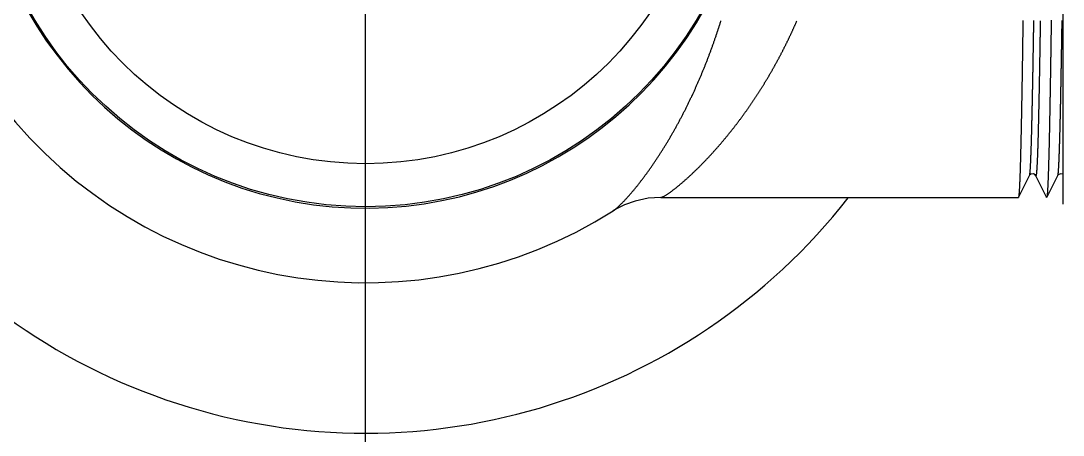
# Model space of a CAD drawing. Header units: millimetres. Extents: x 0 to 3800, y -67 to 2530.
# Drawn here: x 3269.4 to 3326.1, y 920.7 to 943.2 of the extents above; entities that cross this region are included whole.
import ezdxf
from ezdxf.lldxf.tags import DXFTag

# ---------------------------------------------------------------- set-up
doc = ezdxf.new("R2010")
doc.units = ezdxf.units.MM
doc.layers.add('내부선 및 부속', color=4, linetype='Continuous')
doc.layers.add('중심선', color=1, linetype='DASHED')
tags = doc.linetypes.add('DASHDOT', pattern=[70, 31, -13, 13, -13]).pattern_tags.tags
tags[10:11] = [DXFTag(74, 4), DXFTag(75, 0), DXFTag(340, '0'), DXFTag(46, 0.0), DXFTag(50, 0.0), DXFTag(44, 0.0), DXFTag(45, 0.0)]
tags[8:9] = [DXFTag(74, 4), DXFTag(75, 0), DXFTag(340, '0'), DXFTag(46, 0.0), DXFTag(50, 0.0), DXFTag(44, 0.0), DXFTag(45, 0.0)]
tags[6:7] = [DXFTag(74, 4), DXFTag(75, 0), DXFTag(340, '0'), DXFTag(46, 0.0), DXFTag(50, 0.0), DXFTag(44, 0.0), DXFTag(45, 0.0)]
tags[4:5] = [DXFTag(74, 4), DXFTag(75, 0), DXFTag(340, '0'), DXFTag(46, 0.0), DXFTag(50, 0.0), DXFTag(44, 0.0), DXFTag(45, 0.0)]
tags = doc.linetypes.add('DASHED', pattern=[25.72, 12.86, -12.86]).pattern_tags.tags
tags[6:7] = [DXFTag(74, 4), DXFTag(75, 0), DXFTag(340, '0'), DXFTag(46, 0.0), DXFTag(50, 0.0), DXFTag(44, 0.0), DXFTag(45, 0.0)]
tags[4:5] = [DXFTag(74, 4), DXFTag(75, 0), DXFTag(340, '0'), DXFTag(46, 0.0), DXFTag(50, 0.0), DXFTag(44, 0.0), DXFTag(45, 0.0)]

msp = doc.modelspace()

# ---------------------------------------------------------------- linework, layer by layer
at = {"layer": '내부선 및 부속', "linetype": 'Continuous'}
for p, q in [((3326.108, 933.237), (3326.108, 975.035)), ((3324.263, 934.784), (3323.676, 933.611)), ((3325.204, 933.611), (3324.618, 934.784)), ((3325.803, 934.784), (3325.216, 933.611)), ((3304.206, 933.605), (3323.67, 933.605)), ((3304.206, 933.605), (3323.67, 933.605)), ((3323.676, 933.611), (3323.67, 933.605)), ((3325.21, 933.605), (3325.204, 933.611)), ((3325.216, 933.611), (3325.21, 933.605)), ((3301.585, 932.858), (3301.594, 932.864)), ((3301.791, 932.982), (3301.605, 932.871))]:
    msp.add_line(p, q, dxfattribs=at)
at = {"layer": '내부선 및 부속', "linetype": 'Continuous', "flags": 128}
for points in [[(3301.691, 932.931), (3301.726, 932.958), (3301.759, 932.985), (3301.792, 933.013), (3301.825, 933.041), (3301.858, 933.07), (3301.89, 933.099), (3301.921, 933.129), (3301.953, 933.159), (3301.984, 933.189), (3302.015, 933.219), (3302.046, 933.249), (3302.077, 933.28), (3302.107, 933.311), (3302.137, 933.342), (3302.168, 933.373), (3302.198, 933.404), (3302.227, 933.435), (3302.257, 933.467), (3302.287, 933.499), (3302.316, 933.531), (3302.345, 933.562), (3302.374, 933.594), (3302.404, 933.627), (3302.432, 933.659), (3302.461, 933.691), (3302.49, 933.724), (3302.519, 933.756), (3302.547, 933.789), (3302.575, 933.822), (3302.604, 933.855), (3302.632, 933.887), (3302.66, 933.921), (3302.688, 933.954), (3302.716, 933.987), (3302.743, 934.02), (3302.771, 934.053), (3302.799, 934.087), (3302.826, 934.12), (3302.853, 934.154), (3302.881, 934.188), (3302.908, 934.221), (3302.935, 934.255), (3302.962, 934.289), (3302.989, 934.323), (3303.016, 934.357), (3303.043, 934.391), (3303.069, 934.425), (3303.096, 934.459), (3303.122, 934.494), (3303.149, 934.528), (3303.175, 934.562), (3303.201, 934.597), (3303.228, 934.631), (3303.254, 934.666), (3303.28, 934.7), (3303.306, 934.735), (3303.332, 934.77), (3303.357, 934.805), (3303.383, 934.84), (3303.409, 934.874), (3303.434, 934.909), (3303.46, 934.944), (3303.485, 934.979), (3303.511, 935.015), (3303.536, 935.05), (3303.561, 935.085), (3303.586, 935.12), (3303.611, 935.156), (3303.636, 935.191), (3303.661, 935.226), (3303.686, 935.262), (3303.711, 935.298), (3303.736, 935.333), (3303.76, 935.369), (3303.785, 935.404), (3303.809, 935.44), (3303.834, 935.476), (3303.858, 935.512), (3303.882, 935.548), (3303.907, 935.584), (3303.931, 935.62), (3303.955, 935.656), (3303.979, 935.692), (3304.003, 935.728), (3304.027, 935.764), (3304.051, 935.8), (3304.074, 935.836), (3304.098, 935.873), (3304.122, 935.909), (3304.145, 935.945), (3304.169, 935.982), (3304.192, 936.018), (3304.215, 936.055), (3304.239, 936.091), (3304.262, 936.128), (3304.285, 936.164), (3304.308, 936.201), (3304.331, 936.238), (3304.354, 936.275), (3304.377, 936.311), (3304.377, 936.311), (3304.4, 936.348), (3304.423, 936.385), (3304.445, 936.422), (3304.468, 936.459), (3304.49, 936.496), (3304.513, 936.533), (3304.535, 936.57), (3304.558, 936.607), (3304.58, 936.644), (3304.602, 936.681), (3304.625, 936.719), (3304.647, 936.756), (3304.669, 936.793), (3304.691, 936.83), (3304.713, 936.868), (3304.735, 936.905), (3304.756, 936.943), (3304.778, 936.98), (3304.8, 937.018), (3304.822, 937.055), (3304.843, 937.093), (3304.865, 937.13), (3304.886, 937.168), (3304.907, 937.206), (3304.929, 937.243), (3304.95, 937.281), (3304.971, 937.319), (3304.992, 937.357), (3305.013, 937.395), (3305.034, 937.433), (3305.055, 937.471), (3305.076, 937.509), (3305.097, 937.547), (3305.118, 937.585), (3305.139, 937.623), (3305.159, 937.661), (3305.18, 937.699), (3305.2, 937.737), (3305.221, 937.775), (3305.241, 937.813), (3305.262, 937.852), (3305.282, 937.89), (3305.302, 937.928), (3305.322, 937.967), (3305.342, 938.005), (3305.363, 938.044), (3305.383, 938.082), (3305.402, 938.12), (3305.422, 938.159), (3305.442, 938.198), (3305.462, 938.236), (3305.482, 938.275), (3305.501, 938.313), (3305.521, 938.352), (3305.54, 938.391), (3305.56, 938.429), (3305.579, 938.468), (3305.599, 938.507), (3305.618, 938.546), (3305.637, 938.585), (3305.656, 938.623), (3305.675, 938.662), (3305.695, 938.701), (3305.714, 938.74), (3305.733, 938.779), (3305.751, 938.818), (3305.77, 938.857), (3305.789, 938.896), (3305.808, 938.935), (3305.826, 938.974), (3305.845, 939.014), (3305.864, 939.053), (3305.882, 939.092), (3305.9, 939.131), (3305.919, 939.17), (3305.937, 939.21), (3305.955, 939.249), (3305.974, 939.288), (3305.992, 939.328), (3306.01, 939.367), (3306.028, 939.406), (3306.046, 939.446), (3306.064, 939.485), (3306.082, 939.525), (3306.099, 939.564), (3306.117, 939.604), (3306.135, 939.643), (3306.153, 939.683), (3306.17, 939.723), (3306.188, 939.762), (3306.205, 939.802), (3306.222, 939.842), (3306.24, 939.881), (3306.257, 939.921), (3306.274, 939.961), (3306.292, 940.001), (3306.309, 940.04), (3306.326, 940.08), (3306.343, 940.12), (3306.36, 940.16), (3306.36, 940.16), (3306.377, 940.2), (3306.394, 940.24), (3306.41, 940.28), (3306.427, 940.32), (3306.444, 940.36), (3306.46, 940.4), (3306.477, 940.44), (3306.493, 940.48), (3306.51, 940.52), (3306.526, 940.56), (3306.543, 940.6), (3306.559, 940.64), (3306.575, 940.681), (3306.591, 940.721), (3306.608, 940.761), (3306.624, 940.801), (3306.64, 940.841), (3306.656, 940.882), (3306.672, 940.922), (3306.687, 940.962), (3306.703, 941.003), (3306.719, 941.043), (3306.735, 941.083), (3306.75, 941.124), (3306.766, 941.164), (3306.781, 941.205), (3306.797, 941.245), (3306.812, 941.286), (3306.828, 941.326), (3306.843, 941.367), (3306.858, 941.407), (3306.873, 941.448), (3306.889, 941.489), (3306.904, 941.529), (3306.919, 941.57), (3306.934, 941.611), (3306.949, 941.651), (3306.964, 941.692), (3306.978, 941.733), (3306.993, 941.773), (3307.008, 941.814), (3307.023, 941.855), (3307.037, 941.896), (3307.052, 941.937), (3307.066, 941.977), (3307.081, 942.018), (3307.095, 942.059), (3307.109, 942.1), (3307.124, 942.141), (3307.138, 942.182), (3307.152, 942.223), (3307.166, 942.264), (3307.18, 942.305), (3307.194, 942.346), (3307.208, 942.387), (3307.222, 942.428), (3307.236, 942.469), (3307.25, 942.51), (3307.264, 942.551), (3307.277, 942.592), (3307.291, 942.633), (3307.305, 942.674), (3307.318, 942.716), (3307.332, 942.757), (3307.345, 942.798), (3307.359, 942.839), (3307.372, 942.88), (3307.385, 942.922), (3307.398, 942.963), (3307.412, 943.004), (3307.425, 943.046), (3307.438, 943.087), (3307.451, 943.128), (3307.464, 943.17), (3307.477, 943.211)], [(3304.206, 933.605), (3304.239, 933.609), (3304.271, 933.618), (3304.301, 933.631), (3304.332, 933.645), (3304.361, 933.659), (3304.39, 933.675), (3304.419, 933.691), (3304.447, 933.707), (3304.475, 933.724), (3304.503, 933.741), (3304.531, 933.759), (3304.558, 933.777), (3304.586, 933.795), (3304.613, 933.814), (3304.64, 933.832), (3304.667, 933.851), (3304.694, 933.87), (3304.721, 933.889), (3304.747, 933.909), (3304.774, 933.928), (3304.8, 933.947), (3304.827, 933.967), (3304.853, 933.987), (3304.879, 934.007), (3304.905, 934.027), (3304.931, 934.047), (3304.957, 934.067), (3304.983, 934.087), (3305.009, 934.108), (3305.035, 934.128), (3305.06, 934.149), (3305.086, 934.169), (3305.112, 934.19), (3305.137, 934.211), (3305.162, 934.232), (3305.188, 934.252), (3305.213, 934.273), (3305.238, 934.295), (3305.264, 934.316), (3305.289, 934.337), (3305.314, 934.358), (3305.339, 934.379), (3305.364, 934.401), (3305.389, 934.422), (3305.414, 934.444), (3305.439, 934.465), (3305.463, 934.487), (3305.488, 934.508), (3305.513, 934.53), (3305.537, 934.552), (3305.562, 934.574), (3305.587, 934.596), (3305.611, 934.618), (3305.636, 934.64), (3305.66, 934.662), (3305.684, 934.684), (3305.709, 934.706), (3305.733, 934.728), (3305.757, 934.75), (3305.781, 934.772), (3305.806, 934.795), (3305.83, 934.817), (3305.854, 934.84), (3305.878, 934.862), (3305.902, 934.884), (3305.926, 934.907), (3305.95, 934.93), (3305.973, 934.952), (3305.997, 934.975), (3306.021, 934.998), (3306.045, 935.02), (3306.069, 935.043), (3306.092, 935.066), (3306.116, 935.089), (3306.139, 935.112), (3306.163, 935.135), (3306.186, 935.158), (3306.21, 935.181), (3306.233, 935.204), (3306.257, 935.227), (3306.28, 935.25), (3306.303, 935.273), (3306.327, 935.297), (3306.35, 935.32), (3306.373, 935.343), (3306.396, 935.367), (3306.419, 935.39), (3306.442, 935.413), (3306.465, 935.437), (3306.488, 935.46), (3306.511, 935.484), (3306.534, 935.507), (3306.557, 935.531), (3306.58, 935.555), (3306.603, 935.578), (3306.626, 935.602), (3306.648, 935.626), (3306.671, 935.65), (3306.694, 935.673), (3306.716, 935.697), (3306.716, 935.697), (3306.739, 935.721), (3306.762, 935.745), (3306.784, 935.769), (3306.807, 935.793), (3306.829, 935.817), (3306.851, 935.841), (3306.874, 935.865), (3306.896, 935.889), (3306.919, 935.914), (3306.941, 935.938), (3306.963, 935.962), (3306.985, 935.986), (3307.007, 936.01), (3307.03, 936.035), (3307.052, 936.059), (3307.074, 936.084), (3307.096, 936.108), (3307.118, 936.132), (3307.14, 936.157), (3307.162, 936.181), (3307.183, 936.206), (3307.205, 936.231), (3307.227, 936.255), (3307.249, 936.28), (3307.271, 936.304), (3307.292, 936.329), (3307.314, 936.354), (3307.336, 936.379), (3307.357, 936.403), (3307.379, 936.428), (3307.4, 936.453), (3307.422, 936.478), (3307.443, 936.503), (3307.465, 936.528), (3307.486, 936.553), (3307.507, 936.578), (3307.529, 936.603), (3307.55, 936.628), (3307.571, 936.653), (3307.593, 936.678), (3307.614, 936.703), (3307.635, 936.728), (3307.656, 936.754), (3307.677, 936.779), (3307.698, 936.804), (3307.719, 936.83), (3307.74, 936.855), (3307.761, 936.88), (3307.782, 936.906), (3307.803, 936.931), (3307.824, 936.956), (3307.845, 936.982), (3307.865, 937.007), (3307.886, 937.033), (3307.907, 937.058), (3307.927, 937.084), (3307.948, 937.11), (3307.969, 937.135), (3307.989, 937.161), (3308.01, 937.187), (3308.03, 937.212), (3308.051, 937.238), (3308.071, 937.264), (3308.092, 937.29), (3308.112, 937.315), (3308.132, 937.341), (3308.152, 937.367), (3308.173, 937.393), (3308.193, 937.419), (3308.213, 937.445), (3308.233, 937.471), (3308.253, 937.497), (3308.274, 937.523), (3308.294, 937.549), (3308.314, 937.575), (3308.334, 937.601), (3308.354, 937.627), (3308.373, 937.654), (3308.393, 937.68), (3308.413, 937.706), (3308.433, 937.732), (3308.453, 937.759), (3308.472, 937.785), (3308.492, 937.811), (3308.512, 937.838), (3308.532, 937.864), (3308.551, 937.89), (3308.571, 937.917), (3308.59, 937.943), (3308.61, 937.97), (3308.629, 937.996), (3308.649, 938.023), (3308.668, 938.049), (3308.687, 938.076), (3308.707, 938.102), (3308.726, 938.129), (3308.745, 938.156), (3308.765, 938.182), (3308.784, 938.209), (3308.803, 938.236), (3308.803, 938.236), (3308.822, 938.263), (3308.841, 938.289), (3308.86, 938.316), (3308.879, 938.343), (3308.898, 938.37), (3308.917, 938.397), (3308.936, 938.424), (3308.955, 938.45), (3308.974, 938.477), (3308.993, 938.504), (3309.011, 938.531), (3309.03, 938.558), (3309.049, 938.585), (3309.068, 938.612), (3309.086, 938.64), (3309.105, 938.667), (3309.123, 938.694), (3309.142, 938.721), (3309.16, 938.748), (3309.179, 938.775), (3309.197, 938.803), (3309.216, 938.83), (3309.234, 938.857), (3309.253, 938.884), (3309.271, 938.912), (3309.289, 938.939), (3309.307, 938.966), (3309.326, 938.994), (3309.344, 939.021), (3309.362, 939.049), (3309.38, 939.076), (3309.398, 939.104), (3309.416, 939.131), (3309.434, 939.159), (3309.452, 939.186), (3309.47, 939.214), (3309.488, 939.241), (3309.506, 939.269), (3309.524, 939.296), (3309.541, 939.324), (3309.559, 939.352), (3309.577, 939.38), (3309.595, 939.407), (3309.612, 939.435), (3309.63, 939.463), (3309.647, 939.491), (3309.665, 939.518), (3309.682, 939.546), (3309.7, 939.574), (3309.717, 939.602), (3309.735, 939.63), (3309.752, 939.658), (3309.77, 939.686), (3309.787, 939.714), (3309.804, 939.742), (3309.821, 939.77), (3309.839, 939.798), (3309.856, 939.826), (3309.873, 939.854), (3309.89, 939.882), (3309.907, 939.91), (3309.924, 939.938), (3309.941, 939.966), (3309.958, 939.994), (3309.975, 940.023), (3309.992, 940.051), (3310.009, 940.079), (3310.026, 940.107), (3310.042, 940.136), (3310.059, 940.164), (3310.076, 940.192), (3310.093, 940.22), (3310.109, 940.249), (3310.126, 940.277), (3310.142, 940.306), (3310.159, 940.334), (3310.175, 940.362), (3310.192, 940.391), (3310.208, 940.419), (3310.225, 940.448), (3310.241, 940.476), (3310.257, 940.505), (3310.274, 940.533), (3310.29, 940.562), (3310.306, 940.591), (3310.323, 940.619), (3310.339, 940.648), (3310.355, 940.677), (3310.371, 940.705), (3310.387, 940.734), (3310.403, 940.763), (3310.419, 940.791), (3310.435, 940.82), (3310.451, 940.849), (3310.467, 940.878), (3310.483, 940.907), (3310.498, 940.935), (3310.514, 940.964), (3310.53, 940.993), (3310.546, 941.022), (3310.546, 941.022), (3310.561, 941.051), (3310.577, 941.08), (3310.593, 941.109), (3310.608, 941.138), (3310.624, 941.167), (3310.639, 941.196), (3310.655, 941.225), (3310.67, 941.254), (3310.686, 941.283), (3310.701, 941.312), (3310.716, 941.341), (3310.732, 941.37), (3310.747, 941.399), (3310.762, 941.429), (3310.777, 941.458), (3310.792, 941.487), (3310.808, 941.516), (3310.823, 941.545), (3310.838, 941.575), (3310.853, 941.604), (3310.868, 941.633), (3310.883, 941.662), (3310.898, 941.692), (3310.912, 941.721), (3310.927, 941.751), (3310.942, 941.78), (3310.957, 941.809), (3310.972, 941.839), (3310.986, 941.868), (3311.001, 941.898), (3311.016, 941.927), (3311.03, 941.957), (3311.045, 941.986), (3311.059, 942.016), (3311.074, 942.045), (3311.088, 942.075), (3311.103, 942.104), (3311.117, 942.134), (3311.131, 942.163), (3311.146, 942.193), (3311.16, 942.223), (3311.174, 942.252), (3311.188, 942.282), (3311.202, 942.312), (3311.217, 942.341), (3311.231, 942.371), (3311.245, 942.401), (3311.259, 942.431), (3311.273, 942.46), (3311.287, 942.49), (3311.301, 942.52), (3311.314, 942.55), (3311.328, 942.58), (3311.342, 942.61), (3311.356, 942.64), (3311.37, 942.669), (3311.383, 942.699), (3311.397, 942.729), (3311.411, 942.759), (3311.424, 942.789), (3311.438, 942.819), (3311.451, 942.849), (3311.465, 942.879), (3311.478, 942.909), (3311.492, 942.939), (3311.505, 942.969), (3311.518, 942.999), (3311.532, 943.029), (3311.545, 943.06), (3311.558, 943.09), (3311.571, 943.12), (3311.585, 943.15), (3311.598, 943.18), (3311.611, 943.21)], [(3323.918, 943.223), (3323.917, 943.192), (3323.917, 943.16), (3323.917, 943.129), (3323.916, 943.098), (3323.916, 943.066), (3323.915, 943.035), (3323.915, 943.004), (3323.914, 942.972), (3323.914, 942.941), (3323.913, 942.91), (3323.913, 942.878), (3323.913, 942.847), (3323.912, 942.816), (3323.912, 942.784), (3323.911, 942.753), (3323.911, 942.722), (3323.91, 942.69), (3323.91, 942.659), (3323.909, 942.628), (3323.909, 942.596), (3323.909, 942.565), (3323.908, 942.534), (3323.908, 942.502), (3323.907, 942.471), (3323.907, 942.44), (3323.906, 942.408), (3323.906, 942.377), (3323.905, 942.346), (3323.905, 942.314), (3323.904, 942.283), (3323.904, 942.252), (3323.903, 942.221), (3323.903, 942.189), (3323.903, 942.158), (3323.902, 942.127), (3323.902, 942.095), (3323.901, 942.064), (3323.901, 942.033), (3323.9, 942.001), (3323.9, 941.97), (3323.899, 941.939), (3323.899, 941.907), (3323.898, 941.876), (3323.898, 941.845), (3323.897, 941.813), (3323.897, 941.782), (3323.897, 941.751), (3323.896, 941.719), (3323.896, 941.688), (3323.895, 941.657), (3323.895, 941.625), (3323.894, 941.594), (3323.894, 941.563), (3323.893, 941.531), (3323.893, 941.5), (3323.892, 941.469), (3323.892, 941.437), (3323.891, 941.406), (3323.891, 941.375), (3323.89, 941.343), (3323.89, 941.312), (3323.889, 941.281), (3323.889, 941.249), (3323.888, 941.218), (3323.888, 941.187), (3323.888, 941.155), (3323.887, 941.124), (3323.887, 941.093), (3323.886, 941.062), (3323.886, 941.03), (3323.885, 940.999), (3323.885, 940.968), (3323.884, 940.936), (3323.884, 940.905), (3323.883, 940.874), (3323.883, 940.842), (3323.882, 940.811), (3323.882, 940.78), (3323.881, 940.748), (3323.881, 940.717), (3323.88, 940.686), (3323.88, 940.654), (3323.879, 940.623), (3323.879, 940.592), (3323.878, 940.56), (3323.878, 940.529), (3323.877, 940.498), (3323.877, 940.466), (3323.876, 940.435), (3323.876, 940.404), (3323.875, 940.372), (3323.875, 940.341), (3323.874, 940.31), (3323.874, 940.278), (3323.873, 940.247), (3323.873, 940.216), (3323.873, 940.216), (3323.872, 940.184), (3323.872, 940.153), (3323.871, 940.122), (3323.871, 940.09), (3323.87, 940.059), (3323.87, 940.028), (3323.869, 939.996), (3323.869, 939.965), (3323.868, 939.934), (3323.868, 939.903), (3323.867, 939.871), (3323.866, 939.84), (3323.866, 939.809), (3323.865, 939.777), (3323.865, 939.746), (3323.864, 939.715), (3323.864, 939.683), (3323.863, 939.652), (3323.863, 939.621), (3323.862, 939.589), (3323.862, 939.558), (3323.861, 939.527), (3323.861, 939.495), (3323.86, 939.464), (3323.86, 939.433), (3323.859, 939.401), (3323.859, 939.37), (3323.858, 939.339), (3323.857, 939.307), (3323.857, 939.276), (3323.856, 939.245), (3323.856, 939.213), (3323.855, 939.182), (3323.855, 939.151), (3323.854, 939.119), (3323.854, 939.088), (3323.853, 939.057), (3323.853, 939.025), (3323.852, 938.994), (3323.851, 938.963), (3323.851, 938.931), (3323.85, 938.9), (3323.85, 938.869), (3323.849, 938.838), (3323.849, 938.806), (3323.848, 938.775), (3323.848, 938.744), (3323.847, 938.712), (3323.846, 938.681), (3323.846, 938.65), (3323.845, 938.618), (3323.845, 938.587), (3323.844, 938.556), (3323.844, 938.524), (3323.843, 938.493), (3323.842, 938.462), (3323.842, 938.43), (3323.841, 938.399), (3323.841, 938.368), (3323.84, 938.336), (3323.839, 938.305), (3323.839, 938.274), (3323.838, 938.242), (3323.838, 938.211), (3323.837, 938.18), (3323.836, 938.148), (3323.836, 938.117), (3323.835, 938.086), (3323.835, 938.054), (3323.834, 938.023), (3323.833, 937.992), (3323.833, 937.96), (3323.832, 937.929), (3323.832, 937.898), (3323.831, 937.867), (3323.83, 937.835), (3323.83, 937.804), (3323.829, 937.773), (3323.829, 937.741), (3323.828, 937.71), (3323.827, 937.679), (3323.827, 937.647), (3323.826, 937.616), (3323.825, 937.585), (3323.825, 937.553), (3323.824, 937.522), (3323.824, 937.491), (3323.823, 937.459), (3323.822, 937.428), (3323.822, 937.397), (3323.821, 937.365), (3323.82, 937.334), (3323.82, 937.303), (3323.819, 937.271), (3323.818, 937.24), (3323.818, 937.209), (3323.817, 937.177), (3323.816, 937.146), (3323.816, 937.115), (3323.815, 937.083), (3323.815, 937.083), (3323.814, 937.052), (3323.814, 937.021), (3323.813, 936.99), (3323.812, 936.958), (3323.812, 936.927), (3323.811, 936.896), (3323.81, 936.864), (3323.81, 936.833), (3323.809, 936.802), (3323.808, 936.77), (3323.807, 936.739), (3323.807, 936.708), (3323.806, 936.676), (3323.805, 936.645), (3323.805, 936.614), (3323.804, 936.582), (3323.803, 936.551), (3323.802, 936.52), (3323.802, 936.488), (3323.801, 936.457), (3323.8, 936.426), (3323.8, 936.394), (3323.799, 936.363), (3323.798, 936.332), (3323.797, 936.3), (3323.797, 936.269), (3323.796, 936.238), (3323.795, 936.207), (3323.794, 936.175), (3323.793, 936.144), (3323.793, 936.113), (3323.792, 936.081), (3323.791, 936.05), (3323.79, 936.019), (3323.79, 935.987), (3323.789, 935.956), (3323.788, 935.925), (3323.787, 935.893), (3323.786, 935.862), (3323.785, 935.831), (3323.785, 935.799), (3323.784, 935.768), (3323.783, 935.737), (3323.782, 935.705), (3323.781, 935.674), (3323.78, 935.643), (3323.78, 935.611), (3323.779, 935.58), (3323.778, 935.549), (3323.777, 935.518), (3323.776, 935.486), (3323.775, 935.455), (3323.774, 935.424), (3323.773, 935.392), (3323.772, 935.361), (3323.771, 935.33), (3323.771, 935.298), (3323.77, 935.267), (3323.769, 935.236), (3323.768, 935.204), (3323.767, 935.173), (3323.766, 935.142), (3323.765, 935.11), (3323.764, 935.079), (3323.763, 935.048), (3323.762, 935.017), (3323.761, 934.985), (3323.76, 934.954), (3323.759, 934.923), (3323.757, 934.891), (3323.756, 934.86), (3323.755, 934.829), (3323.754, 934.797), (3323.753, 934.766), (3323.752, 934.735), (3323.751, 934.703), (3323.75, 934.672), (3323.748, 934.641), (3323.747, 934.61), (3323.746, 934.578), (3323.745, 934.547), (3323.744, 934.516), (3323.742, 934.484), (3323.741, 934.453), (3323.74, 934.422), (3323.738, 934.39), (3323.737, 934.359), (3323.736, 934.328), (3323.734, 934.297), (3323.733, 934.265), (3323.731, 934.234), (3323.73, 934.203), (3323.728, 934.171), (3323.726, 934.14), (3323.725, 934.109), (3323.723, 934.078), (3323.721, 934.046), (3323.719, 934.015), (3323.717, 933.984), (3323.715, 933.952), (3323.715, 933.952), (3323.713, 933.921), (3323.711, 933.89), (3323.709, 933.859), (3323.707, 933.827), (3323.704, 933.796), (3323.701, 933.765), (3323.698, 933.734), (3323.694, 933.703), (3323.69, 933.672), (3323.685, 933.64), (3323.676, 933.611), (3323.676, 933.611)], [(3324.495, 943.228), (3324.494, 943.199), (3324.494, 943.169), (3324.493, 943.14), (3324.493, 943.11), (3324.493, 943.08), (3324.492, 943.051), (3324.492, 943.021), (3324.491, 942.992), (3324.491, 942.962), (3324.49, 942.933), (3324.49, 942.903), (3324.489, 942.874), (3324.489, 942.844), (3324.488, 942.815), (3324.488, 942.785), (3324.488, 942.756), (3324.487, 942.726), (3324.487, 942.696), (3324.486, 942.667), (3324.486, 942.637), (3324.485, 942.608), (3324.485, 942.578), (3324.484, 942.549), (3324.484, 942.519), (3324.483, 942.49), (3324.483, 942.46), (3324.482, 942.431), (3324.482, 942.401), (3324.481, 942.371), (3324.481, 942.342), (3324.48, 942.312), (3324.48, 942.283), (3324.48, 942.253), (3324.479, 942.224), (3324.479, 942.194), (3324.478, 942.165), (3324.478, 942.135), (3324.477, 942.106), (3324.477, 942.076), (3324.476, 942.046), (3324.476, 942.017), (3324.475, 941.987), (3324.475, 941.958), (3324.474, 941.928), (3324.474, 941.899), (3324.473, 941.869), (3324.473, 941.84), (3324.472, 941.81), (3324.472, 941.781), (3324.471, 941.751), (3324.471, 941.722), (3324.47, 941.692), (3324.47, 941.662), (3324.469, 941.633), (3324.469, 941.603), (3324.468, 941.574), (3324.468, 941.544), (3324.467, 941.515), (3324.467, 941.485), (3324.466, 941.456), (3324.466, 941.426), (3324.465, 941.397), (3324.465, 941.367), (3324.464, 941.337), (3324.464, 941.308), (3324.463, 941.278), (3324.463, 941.249), (3324.462, 941.219), (3324.462, 941.19), (3324.461, 941.16), (3324.461, 941.131), (3324.46, 941.101), (3324.46, 941.072), (3324.459, 941.042), (3324.459, 941.013), (3324.459, 941.013), (3324.458, 940.983), (3324.458, 940.953), (3324.457, 940.924), (3324.457, 940.894), (3324.456, 940.865), (3324.456, 940.835), (3324.455, 940.806), (3324.455, 940.776), (3324.454, 940.747), (3324.454, 940.717), (3324.453, 940.688), (3324.453, 940.658), (3324.452, 940.628), (3324.452, 940.599), (3324.451, 940.569), (3324.451, 940.54), (3324.45, 940.51), (3324.45, 940.481), (3324.449, 940.451), (3324.449, 940.422), (3324.448, 940.392), (3324.448, 940.363), (3324.447, 940.333), (3324.446, 940.304), (3324.446, 940.274), (3324.445, 940.244), (3324.445, 940.215), (3324.444, 940.185), (3324.444, 940.156), (3324.443, 940.126), (3324.443, 940.097), (3324.442, 940.067), (3324.442, 940.038), (3324.441, 940.008), (3324.44, 939.979), (3324.44, 939.949), (3324.439, 939.919), (3324.439, 939.89), (3324.438, 939.86), (3324.438, 939.831), (3324.437, 939.801), (3324.437, 939.772), (3324.436, 939.742), (3324.436, 939.713), (3324.435, 939.683), (3324.434, 939.654), (3324.434, 939.624), (3324.433, 939.595), (3324.433, 939.565), (3324.432, 939.535), (3324.432, 939.506), (3324.431, 939.476), (3324.43, 939.447), (3324.43, 939.417), (3324.429, 939.388), (3324.429, 939.358), (3324.428, 939.329), (3324.428, 939.299), (3324.427, 939.27), (3324.426, 939.24), (3324.426, 939.21), (3324.425, 939.181), (3324.425, 939.151), (3324.424, 939.122), (3324.423, 939.092), (3324.423, 939.063), (3324.422, 939.033), (3324.422, 939.004), (3324.421, 938.974), (3324.42, 938.945), (3324.42, 938.915), (3324.419, 938.886), (3324.419, 938.856), (3324.418, 938.826), (3324.417, 938.797), (3324.417, 938.767), (3324.416, 938.738), (3324.416, 938.708), (3324.415, 938.679), (3324.414, 938.649), (3324.414, 938.62), (3324.413, 938.59), (3324.412, 938.561), (3324.412, 938.531), (3324.411, 938.502), (3324.41, 938.472), (3324.41, 938.442), (3324.409, 938.413), (3324.409, 938.383), (3324.408, 938.354), (3324.407, 938.324), (3324.407, 938.295), (3324.406, 938.265), (3324.405, 938.236), (3324.405, 938.206), (3324.404, 938.177), (3324.403, 938.147), (3324.403, 938.118), (3324.402, 938.088), (3324.401, 938.058), (3324.401, 938.058), (3324.401, 938.029), (3324.4, 937.999), (3324.399, 937.97), (3324.399, 937.94), (3324.398, 937.911), (3324.397, 937.881), (3324.397, 937.852), (3324.396, 937.822), (3324.395, 937.793), (3324.394, 937.763), (3324.394, 937.734), (3324.393, 937.704), (3324.392, 937.674), (3324.392, 937.645), (3324.391, 937.615), (3324.39, 937.586), (3324.389, 937.556), (3324.389, 937.527), (3324.388, 937.497), (3324.387, 937.468), (3324.387, 937.438), (3324.386, 937.409), (3324.385, 937.379), (3324.384, 937.35), (3324.384, 937.32), (3324.383, 937.29), (3324.382, 937.261), (3324.381, 937.231), (3324.381, 937.202), (3324.38, 937.172), (3324.379, 937.143), (3324.378, 937.113), (3324.377, 937.084), (3324.377, 937.054), (3324.376, 937.025), (3324.375, 936.995), (3324.374, 936.966), (3324.373, 936.936), (3324.373, 936.907), (3324.372, 936.877), (3324.371, 936.847), (3324.37, 936.818), (3324.369, 936.788), (3324.368, 936.759), (3324.368, 936.729), (3324.367, 936.7), (3324.366, 936.67), (3324.365, 936.641), (3324.364, 936.611), (3324.363, 936.582), (3324.362, 936.552), (3324.361, 936.523), (3324.361, 936.493), (3324.36, 936.463), (3324.359, 936.434), (3324.358, 936.404), (3324.357, 936.375), (3324.356, 936.345), (3324.355, 936.316), (3324.354, 936.286), (3324.353, 936.257), (3324.352, 936.227), (3324.351, 936.198), (3324.35, 936.168), (3324.349, 936.139), (3324.348, 936.109), (3324.347, 936.08), (3324.346, 936.05), (3324.345, 936.021), (3324.344, 935.991), (3324.343, 935.961), (3324.342, 935.932), (3324.341, 935.902), (3324.339, 935.873), (3324.338, 935.843), (3324.337, 935.814), (3324.336, 935.784), (3324.335, 935.755), (3324.334, 935.725), (3324.332, 935.696), (3324.331, 935.666), (3324.33, 935.637), (3324.329, 935.607), (3324.327, 935.578), (3324.326, 935.548), (3324.325, 935.519), (3324.323, 935.489), (3324.322, 935.46), (3324.32, 935.43), (3324.319, 935.401), (3324.317, 935.371), (3324.316, 935.342), (3324.314, 935.312), (3324.313, 935.283), (3324.311, 935.253), (3324.309, 935.224), (3324.307, 935.194), (3324.306, 935.165), (3324.304, 935.135), (3324.302, 935.106), (3324.302, 935.106), (3324.3, 935.076), (3324.298, 935.047), (3324.295, 935.017), (3324.293, 934.988), (3324.29, 934.958), (3324.287, 934.929), (3324.284, 934.9), (3324.28, 934.871), (3324.276, 934.841), (3324.272, 934.812), (3324.263, 934.784), (3324.263, 934.784)], [(3324.862, 943.21), (3324.861, 943.181), (3324.861, 943.151), (3324.86, 943.122), (3324.86, 943.092), (3324.86, 943.063), (3324.859, 943.033), (3324.859, 943.004), (3324.858, 942.974), (3324.858, 942.945), (3324.857, 942.915), (3324.857, 942.886), (3324.856, 942.856), (3324.856, 942.826), (3324.855, 942.797), (3324.855, 942.767), (3324.854, 942.738), (3324.854, 942.708), (3324.854, 942.679), (3324.853, 942.649), (3324.853, 942.62), (3324.852, 942.59), (3324.852, 942.561), (3324.851, 942.531), (3324.851, 942.501), (3324.85, 942.472), (3324.85, 942.442), (3324.849, 942.413), (3324.849, 942.383), (3324.848, 942.354), (3324.848, 942.324), (3324.847, 942.295), (3324.847, 942.265), (3324.847, 942.236), (3324.846, 942.206), (3324.846, 942.176), (3324.845, 942.147), (3324.845, 942.117), (3324.844, 942.088), (3324.844, 942.058), (3324.843, 942.029), (3324.843, 941.999), (3324.842, 941.97), (3324.842, 941.94), (3324.841, 941.911), (3324.841, 941.881), (3324.84, 941.852), (3324.84, 941.822), (3324.839, 941.792), (3324.839, 941.763), (3324.838, 941.733), (3324.838, 941.704), (3324.837, 941.674), (3324.837, 941.645), (3324.836, 941.615), (3324.836, 941.586), (3324.835, 941.556), (3324.835, 941.527), (3324.834, 941.497), (3324.834, 941.467), (3324.833, 941.438), (3324.833, 941.408), (3324.832, 941.379), (3324.832, 941.349), (3324.831, 941.32), (3324.831, 941.29), (3324.83, 941.261), (3324.83, 941.231), (3324.829, 941.202), (3324.829, 941.172), (3324.828, 941.143), (3324.828, 941.113), (3324.827, 941.083), (3324.827, 941.054), (3324.826, 941.024), (3324.826, 940.995), (3324.826, 940.995), (3324.825, 940.965), (3324.825, 940.936), (3324.824, 940.906), (3324.824, 940.877), (3324.823, 940.847), (3324.823, 940.818), (3324.822, 940.788), (3324.822, 940.758), (3324.821, 940.729), (3324.821, 940.699), (3324.82, 940.67), (3324.82, 940.64), (3324.819, 940.611), (3324.819, 940.581), (3324.818, 940.552), (3324.818, 940.522), (3324.817, 940.493), (3324.817, 940.463), (3324.816, 940.434), (3324.816, 940.404), (3324.815, 940.374), (3324.814, 940.345), (3324.814, 940.315), (3324.813, 940.286), (3324.813, 940.256), (3324.812, 940.227), (3324.812, 940.197), (3324.811, 940.168), (3324.811, 940.138), (3324.81, 940.109), (3324.81, 940.079), (3324.809, 940.049), (3324.809, 940.02), (3324.808, 939.99), (3324.807, 939.961), (3324.807, 939.931), (3324.806, 939.902), (3324.806, 939.872), (3324.805, 939.843), (3324.805, 939.813), (3324.804, 939.784), (3324.804, 939.754), (3324.803, 939.725), (3324.802, 939.695), (3324.802, 939.665), (3324.801, 939.636), (3324.801, 939.606), (3324.8, 939.577), (3324.8, 939.547), (3324.799, 939.518), (3324.798, 939.488), (3324.798, 939.459), (3324.797, 939.429), (3324.797, 939.4), (3324.796, 939.37), (3324.796, 939.34), (3324.795, 939.311), (3324.794, 939.281), (3324.794, 939.252), (3324.793, 939.222), (3324.793, 939.193), (3324.792, 939.163), (3324.791, 939.134), (3324.791, 939.104), (3324.79, 939.075), (3324.79, 939.045), (3324.789, 939.016), (3324.789, 938.986), (3324.788, 938.956), (3324.787, 938.927), (3324.787, 938.897), (3324.786, 938.868), (3324.785, 938.838), (3324.785, 938.809), (3324.784, 938.779), (3324.784, 938.75), (3324.783, 938.72), (3324.782, 938.691), (3324.782, 938.661), (3324.781, 938.632), (3324.781, 938.602), (3324.78, 938.572), (3324.779, 938.543), (3324.779, 938.513), (3324.778, 938.484), (3324.777, 938.454), (3324.777, 938.425), (3324.776, 938.395), (3324.775, 938.366), (3324.775, 938.336), (3324.774, 938.307), (3324.774, 938.277), (3324.773, 938.248), (3324.772, 938.218), (3324.772, 938.188), (3324.771, 938.159), (3324.77, 938.129), (3324.77, 938.1), (3324.769, 938.07), (3324.768, 938.041), (3324.768, 938.041), (3324.768, 938.011), (3324.767, 937.982), (3324.766, 937.952), (3324.765, 937.923), (3324.765, 937.893), (3324.764, 937.864), (3324.763, 937.834), (3324.763, 937.804), (3324.762, 937.775), (3324.761, 937.745), (3324.761, 937.716), (3324.76, 937.686), (3324.759, 937.657), (3324.758, 937.627), (3324.758, 937.598), (3324.757, 937.568), (3324.756, 937.539), (3324.756, 937.509), (3324.755, 937.48), (3324.754, 937.45), (3324.753, 937.42), (3324.753, 937.391), (3324.752, 937.361), (3324.751, 937.332), (3324.75, 937.302), (3324.75, 937.273), (3324.749, 937.243), (3324.748, 937.214), (3324.747, 937.184), (3324.747, 937.155), (3324.746, 937.125), (3324.745, 937.096), (3324.744, 937.066), (3324.743, 937.036), (3324.743, 937.007), (3324.742, 936.977), (3324.741, 936.948), (3324.74, 936.918), (3324.739, 936.889), (3324.739, 936.859), (3324.738, 936.83), (3324.737, 936.8), (3324.736, 936.771), (3324.735, 936.741), (3324.734, 936.712), (3324.733, 936.682), (3324.733, 936.653), (3324.732, 936.623), (3324.731, 936.593), (3324.73, 936.564), (3324.729, 936.534), (3324.728, 936.505), (3324.727, 936.475), (3324.726, 936.446), (3324.725, 936.416), (3324.724, 936.387), (3324.724, 936.357), (3324.723, 936.328), (3324.722, 936.298), (3324.721, 936.269), (3324.72, 936.239), (3324.719, 936.21), (3324.718, 936.18), (3324.717, 936.15), (3324.716, 936.121), (3324.715, 936.091), (3324.714, 936.062), (3324.713, 936.032), (3324.711, 936.003), (3324.71, 935.973), (3324.709, 935.944), (3324.708, 935.914), (3324.707, 935.885), (3324.706, 935.855), (3324.705, 935.826), (3324.704, 935.796), (3324.703, 935.767), (3324.701, 935.737), (3324.7, 935.708), (3324.699, 935.678), (3324.698, 935.649), (3324.696, 935.619), (3324.695, 935.59), (3324.694, 935.56), (3324.692, 935.531), (3324.691, 935.501), (3324.69, 935.471), (3324.688, 935.442), (3324.687, 935.412), (3324.685, 935.383), (3324.684, 935.353), (3324.682, 935.324), (3324.681, 935.294), (3324.679, 935.265), (3324.677, 935.235), (3324.675, 935.206), (3324.674, 935.176), (3324.672, 935.147), (3324.67, 935.117), (3324.668, 935.088), (3324.668, 935.088), (3324.666, 935.059), (3324.663, 935.029), (3324.661, 935), (3324.658, 934.97), (3324.656, 934.941), (3324.653, 934.911), (3324.649, 934.882), (3324.646, 934.853), (3324.641, 934.823), (3324.635, 934.795), (3324.618, 934.784), (3324.618, 934.784)], [(3325.458, 943.238), (3325.457, 943.202), (3325.457, 943.166), (3325.456, 943.131), (3325.456, 943.095), (3325.455, 943.059), (3325.455, 943.024), (3325.454, 942.988), (3325.454, 942.952), (3325.453, 942.917), (3325.453, 942.881), (3325.452, 942.845), (3325.452, 942.81), (3325.451, 942.774), (3325.451, 942.738), (3325.45, 942.703), (3325.45, 942.667), (3325.449, 942.631), (3325.449, 942.595), (3325.448, 942.56), (3325.448, 942.56), (3325.448, 942.524), (3325.447, 942.488), (3325.447, 942.453), (3325.446, 942.417), (3325.446, 942.381), (3325.445, 942.346), (3325.445, 942.31), (3325.444, 942.274), (3325.444, 942.239), (3325.443, 942.203), (3325.443, 942.167), (3325.442, 942.132), (3325.441, 942.096), (3325.441, 942.06), (3325.44, 942.025), (3325.44, 941.989), (3325.439, 941.953), (3325.439, 941.918), (3325.438, 941.882), (3325.438, 941.846), (3325.437, 941.811), (3325.437, 941.775), (3325.436, 941.739), (3325.436, 941.704), (3325.435, 941.668), (3325.435, 941.632), (3325.434, 941.597), (3325.434, 941.561), (3325.433, 941.525), (3325.432, 941.49), (3325.432, 941.454), (3325.431, 941.418), (3325.431, 941.383), (3325.43, 941.347), (3325.43, 941.311), (3325.429, 941.276), (3325.429, 941.24), (3325.428, 941.204), (3325.428, 941.169), (3325.427, 941.133), (3325.426, 941.097), (3325.426, 941.062), (3325.425, 941.026), (3325.425, 940.99), (3325.424, 940.955), (3325.424, 940.919), (3325.423, 940.883), (3325.423, 940.848), (3325.422, 940.812), (3325.421, 940.776), (3325.421, 940.741), (3325.42, 940.705), (3325.42, 940.669), (3325.419, 940.634), (3325.419, 940.598), (3325.418, 940.562), (3325.417, 940.527), (3325.417, 940.491), (3325.416, 940.455), (3325.416, 940.42), (3325.415, 940.384), (3325.415, 940.348), (3325.414, 940.313), (3325.413, 940.277), (3325.413, 940.241), (3325.412, 940.205), (3325.412, 940.17), (3325.411, 940.134), (3325.411, 940.098), (3325.41, 940.063), (3325.409, 940.027), (3325.409, 939.991), (3325.408, 939.956), (3325.408, 939.92), (3325.407, 939.884), (3325.406, 939.849), (3325.406, 939.813), (3325.405, 939.777), (3325.405, 939.742), (3325.404, 939.706), (3325.403, 939.67), (3325.403, 939.635), (3325.402, 939.599), (3325.402, 939.563), (3325.401, 939.528), (3325.4, 939.492), (3325.4, 939.456), (3325.399, 939.421), (3325.399, 939.385), (3325.398, 939.349), (3325.397, 939.314), (3325.397, 939.278), (3325.396, 939.242), (3325.396, 939.207), (3325.395, 939.171), (3325.394, 939.135), (3325.394, 939.1), (3325.393, 939.064), (3325.392, 939.028), (3325.392, 938.993), (3325.392, 938.993), (3325.391, 938.957), (3325.391, 938.921), (3325.39, 938.886), (3325.389, 938.85), (3325.389, 938.814), (3325.388, 938.779), (3325.387, 938.743), (3325.387, 938.707), (3325.386, 938.672), (3325.385, 938.636), (3325.385, 938.6), (3325.384, 938.565), (3325.383, 938.529), (3325.383, 938.493), (3325.382, 938.458), (3325.381, 938.422), (3325.381, 938.386), (3325.38, 938.351), (3325.379, 938.315), (3325.379, 938.279), (3325.378, 938.244), (3325.377, 938.208), (3325.377, 938.172), (3325.376, 938.137), (3325.375, 938.101), (3325.375, 938.065), (3325.374, 938.03), (3325.373, 937.994), (3325.373, 937.958), (3325.372, 937.923), (3325.371, 937.887), (3325.371, 937.851), (3325.37, 937.816), (3325.369, 937.78), (3325.368, 937.744), (3325.368, 937.709), (3325.367, 937.673), (3325.366, 937.637), (3325.366, 937.602), (3325.365, 937.566), (3325.364, 937.53), (3325.363, 937.495), (3325.363, 937.459), (3325.362, 937.423), (3325.361, 937.388), (3325.361, 937.352), (3325.36, 937.316), (3325.359, 937.281), (3325.358, 937.245), (3325.358, 937.209), (3325.357, 937.174), (3325.356, 937.138), (3325.355, 937.102), (3325.354, 937.067), (3325.354, 937.031), (3325.353, 936.995), (3325.352, 936.96), (3325.351, 936.924), (3325.351, 936.888), (3325.35, 936.853), (3325.349, 936.817), (3325.348, 936.781), (3325.347, 936.746), (3325.347, 936.71), (3325.346, 936.674), (3325.345, 936.639), (3325.344, 936.603), (3325.343, 936.567), (3325.343, 936.532), (3325.342, 936.496), (3325.341, 936.46), (3325.34, 936.425), (3325.339, 936.389), (3325.338, 936.353), (3325.338, 936.318), (3325.337, 936.282), (3325.336, 936.246), (3325.335, 936.211), (3325.334, 936.175), (3325.333, 936.139), (3325.332, 936.104), (3325.331, 936.068), (3325.33, 936.032), (3325.33, 935.997), (3325.329, 935.961), (3325.328, 935.925), (3325.327, 935.89), (3325.326, 935.854), (3325.325, 935.818), (3325.324, 935.783), (3325.323, 935.747), (3325.322, 935.711), (3325.321, 935.676), (3325.32, 935.64), (3325.319, 935.604), (3325.318, 935.569), (3325.317, 935.533), (3325.316, 935.497), (3325.315, 935.462), (3325.314, 935.426), (3325.314, 935.426), (3325.313, 935.39), (3325.312, 935.355), (3325.311, 935.319), (3325.31, 935.283), (3325.309, 935.248), (3325.308, 935.212), (3325.307, 935.176), (3325.305, 935.141), (3325.304, 935.105), (3325.303, 935.069), (3325.302, 935.034), (3325.301, 934.998), (3325.3, 934.962), (3325.299, 934.927), (3325.297, 934.891), (3325.296, 934.855), (3325.295, 934.82), (3325.294, 934.784), (3325.292, 934.748), (3325.291, 934.713), (3325.29, 934.677), (3325.288, 934.642), (3325.287, 934.606), (3325.286, 934.57), (3325.284, 934.535), (3325.283, 934.499), (3325.281, 934.463), (3325.28, 934.428), (3325.278, 934.392), (3325.277, 934.356), (3325.275, 934.321), (3325.273, 934.285), (3325.272, 934.249), (3325.27, 934.214), (3325.268, 934.178), (3325.266, 934.143), (3325.264, 934.107), (3325.262, 934.071), (3325.26, 934.036), (3325.258, 934), (3325.256, 933.964), (3325.254, 933.929), (3325.251, 933.893), (3325.249, 933.858), (3325.246, 933.822), (3325.243, 933.787), (3325.239, 933.751), (3325.236, 933.716), (3325.231, 933.68), (3325.225, 933.645), (3325.216, 933.611), (3325.216, 933.611)], [(3326.035, 943.226), (3326.034, 943.204), (3326.034, 943.181), (3326.034, 943.159), (3326.033, 943.136), (3326.033, 943.114), (3326.033, 943.091), (3326.032, 943.069), (3326.032, 943.046), (3326.031, 943.024), (3326.031, 943.001), (3326.031, 942.979), (3326.03, 942.956), (3326.03, 942.934), (3326.03, 942.911), (3326.029, 942.888), (3326.029, 942.866), (3326.029, 942.843), (3326.028, 942.821), (3326.028, 942.798), (3326.028, 942.776), (3326.027, 942.753), (3326.027, 942.731), (3326.027, 942.708), (3326.026, 942.686), (3326.026, 942.663), (3326.026, 942.641), (3326.025, 942.618), (3326.025, 942.596), (3326.024, 942.573), (3326.024, 942.551), (3326.024, 942.528), (3326.023, 942.506), (3326.023, 942.483), (3326.023, 942.46), (3326.022, 942.438), (3326.022, 942.415), (3326.022, 942.393), (3326.021, 942.37), (3326.021, 942.348), (3326.021, 942.325), (3326.02, 942.303), (3326.02, 942.28), (3326.019, 942.258), (3326.019, 942.235), (3326.019, 942.213), (3326.018, 942.19), (3326.018, 942.168), (3326.018, 942.145), (3326.017, 942.123), (3326.017, 942.1), (3326.017, 942.078), (3326.016, 942.055), (3326.016, 942.032), (3326.015, 942.01), (3326.015, 941.987), (3326.015, 941.965), (3326.014, 941.942), (3326.014, 941.92), (3326.014, 941.897), (3326.013, 941.875), (3326.013, 941.852), (3326.013, 941.83), (3326.012, 941.807), (3326.012, 941.785), (3326.011, 941.762), (3326.011, 941.74), (3326.011, 941.717), (3326.01, 941.695), (3326.01, 941.695), (3326.01, 941.672), (3326.01, 941.65), (3326.009, 941.627), (3326.009, 941.604), (3326.008, 941.582), (3326.008, 941.559), (3326.008, 941.537), (3326.007, 941.514), (3326.007, 941.492), (3326.007, 941.469), (3326.006, 941.447), (3326.006, 941.424), (3326.005, 941.402), (3326.005, 941.379), (3326.005, 941.357), (3326.004, 941.334), (3326.004, 941.312), (3326.004, 941.289), (3326.003, 941.267), (3326.003, 941.244), (3326.002, 941.222), (3326.002, 941.199), (3326.002, 941.176), (3326.001, 941.154), (3326.001, 941.131), (3326, 941.109), (3326, 941.086), (3326, 941.064), (3325.999, 941.041), (3325.999, 941.019), (3325.999, 940.996), (3325.998, 940.974), (3325.998, 940.951), (3325.997, 940.929), (3325.997, 940.906), (3325.997, 940.884), (3325.996, 940.861), (3325.996, 940.839), (3325.995, 940.816), (3325.995, 940.794), (3325.995, 940.771), (3325.994, 940.748), (3325.994, 940.726), (3325.993, 940.703), (3325.993, 940.681), (3325.993, 940.658), (3325.992, 940.636), (3325.992, 940.613), (3325.991, 940.591), (3325.991, 940.568), (3325.991, 940.546), (3325.99, 940.523), (3325.99, 940.501), (3325.989, 940.478), (3325.989, 940.456), (3325.989, 940.433), (3325.988, 940.411), (3325.988, 940.388), (3325.987, 940.366), (3325.987, 940.343), (3325.987, 940.321), (3325.986, 940.298), (3325.986, 940.275), (3325.985, 940.253), (3325.985, 940.23), (3325.985, 940.208), (3325.984, 940.185), (3325.984, 940.163), (3325.983, 940.14), (3325.983, 940.118), (3325.982, 940.095), (3325.982, 940.073), (3325.982, 940.05), (3325.981, 940.028), (3325.981, 940.005), (3325.98, 939.983), (3325.98, 939.96), (3325.98, 939.938), (3325.979, 939.915), (3325.979, 939.893), (3325.978, 939.87), (3325.978, 939.847), (3325.977, 939.825), (3325.977, 939.802), (3325.977, 939.78), (3325.976, 939.757), (3325.976, 939.735), (3325.975, 939.712), (3325.975, 939.69), (3325.974, 939.667), (3325.974, 939.645), (3325.974, 939.622), (3325.973, 939.6), (3325.973, 939.577), (3325.972, 939.555), (3325.972, 939.532), (3325.971, 939.51), (3325.971, 939.487), (3325.971, 939.465), (3325.97, 939.442), (3325.97, 939.442), (3325.97, 939.419), (3325.969, 939.397), (3325.969, 939.374), (3325.968, 939.352), (3325.968, 939.329), (3325.967, 939.307), (3325.967, 939.284), (3325.967, 939.262), (3325.966, 939.239), (3325.966, 939.217), (3325.965, 939.194), (3325.965, 939.172), (3325.964, 939.149), (3325.964, 939.127), (3325.963, 939.104), (3325.963, 939.082), (3325.963, 939.059), (3325.962, 939.037), (3325.962, 939.014), (3325.961, 938.992), (3325.961, 938.969), (3325.96, 938.946), (3325.96, 938.924), (3325.959, 938.901), (3325.959, 938.879), (3325.958, 938.856), (3325.958, 938.834), (3325.957, 938.811), (3325.957, 938.789), (3325.957, 938.766), (3325.956, 938.744), (3325.956, 938.721), (3325.955, 938.699), (3325.955, 938.676), (3325.954, 938.654), (3325.954, 938.631), (3325.953, 938.609), (3325.953, 938.586), (3325.952, 938.564), (3325.952, 938.541), (3325.951, 938.519), (3325.951, 938.496), (3325.95, 938.473), (3325.95, 938.451), (3325.949, 938.428), (3325.949, 938.406), (3325.948, 938.383), (3325.948, 938.361), (3325.947, 938.338), (3325.947, 938.316), (3325.946, 938.293), (3325.946, 938.271), (3325.945, 938.248), (3325.945, 938.226), (3325.944, 938.203), (3325.944, 938.181), (3325.943, 938.158), (3325.943, 938.136), (3325.942, 938.113), (3325.942, 938.091), (3325.941, 938.068), (3325.941, 938.046), (3325.94, 938.023), (3325.94, 938), (3325.939, 937.978), (3325.939, 937.955), (3325.938, 937.933), (3325.938, 937.91), (3325.937, 937.888), (3325.937, 937.865), (3325.936, 937.843), (3325.936, 937.82), (3325.935, 937.798), (3325.935, 937.775), (3325.934, 937.753), (3325.934, 937.73), (3325.933, 937.708), (3325.932, 937.685), (3325.932, 937.663), (3325.931, 937.64), (3325.931, 937.618), (3325.93, 937.595), (3325.93, 937.573), (3325.929, 937.55), (3325.929, 937.527), (3325.928, 937.505), (3325.927, 937.482), (3325.927, 937.46), (3325.926, 937.437), (3325.926, 937.415), (3325.925, 937.392), (3325.925, 937.37), (3325.924, 937.347), (3325.924, 937.325), (3325.923, 937.302), (3325.922, 937.28), (3325.922, 937.257), (3325.921, 937.235), (3325.921, 937.212), (3325.92, 937.19), (3325.92, 937.19), (3325.919, 937.167), (3325.919, 937.145), (3325.918, 937.122), (3325.918, 937.1), (3325.917, 937.077), (3325.916, 937.055), (3325.916, 937.032), (3325.915, 937.009), (3325.915, 936.987), (3325.914, 936.964), (3325.913, 936.942), (3325.913, 936.919), (3325.912, 936.897), (3325.912, 936.874), (3325.911, 936.852), (3325.91, 936.829), (3325.91, 936.807), (3325.909, 936.784), (3325.908, 936.762), (3325.908, 936.739), (3325.907, 936.717), (3325.906, 936.694), (3325.906, 936.672), (3325.905, 936.649), (3325.904, 936.627), (3325.904, 936.604), (3325.903, 936.582), (3325.902, 936.559), (3325.902, 936.537), (3325.901, 936.514), (3325.9, 936.492), (3325.9, 936.469), (3325.899, 936.446), (3325.898, 936.424), (3325.897, 936.401), (3325.897, 936.379), (3325.896, 936.356), (3325.895, 936.334), (3325.895, 936.311), (3325.894, 936.289), (3325.893, 936.266), (3325.892, 936.244), (3325.892, 936.221), (3325.891, 936.199), (3325.89, 936.176), (3325.889, 936.154), (3325.889, 936.131), (3325.888, 936.109), (3325.887, 936.086), (3325.886, 936.064), (3325.885, 936.041), (3325.885, 936.019), (3325.884, 935.996), (3325.883, 935.974), (3325.882, 935.951), (3325.881, 935.929), (3325.88, 935.906), (3325.88, 935.884), (3325.879, 935.861), (3325.878, 935.839), (3325.877, 935.816), (3325.876, 935.794), (3325.875, 935.771), (3325.874, 935.748), (3325.873, 935.726), (3325.873, 935.703), (3325.872, 935.681), (3325.871, 935.658), (3325.87, 935.636), (3325.869, 935.613), (3325.868, 935.591), (3325.867, 935.568), (3325.866, 935.546), (3325.865, 935.523), (3325.864, 935.501), (3325.863, 935.478), (3325.861, 935.456), (3325.86, 935.433), (3325.859, 935.411), (3325.858, 935.388), (3325.857, 935.366), (3325.856, 935.343), (3325.855, 935.321), (3325.853, 935.298), (3325.852, 935.276), (3325.851, 935.253), (3325.85, 935.231), (3325.848, 935.208), (3325.847, 935.186), (3325.845, 935.163), (3325.844, 935.141), (3325.842, 935.118), (3325.841, 935.096), (3325.839, 935.074), (3325.838, 935.051), (3325.836, 935.029), (3325.834, 935.006), (3325.832, 934.984), (3325.83, 934.961), (3325.828, 934.939), (3325.828, 934.939), (3325.826, 934.916), (3325.823, 934.894), (3325.821, 934.872), (3325.817, 934.849), (3325.814, 934.827), (3325.81, 934.805), (3325.803, 934.784), (3325.803, 934.784)], [(3324.618, 934.784), (3324.587, 934.827), (3324.487, 934.885), (3324.355, 934.871), (3324.281, 934.812), (3324.263, 934.784)], [(3326.108, 934.839), (3326.089, 934.859), (3325.958, 934.89), (3325.844, 934.838), (3325.806, 934.79), (3325.803, 934.784)], [(3304.2, 933.605), (3303.511, 933.557), (3302.798, 933.404), (3302.224, 933.197), (3301.791, 932.982)], [(3301.622, 932.881), (3301.622, 932.881), (3301.622, 932.881), (3301.623, 932.882), (3301.623, 932.882), (3301.624, 932.882), (3301.624, 932.883), (3301.625, 932.883), (3301.625, 932.883), (3301.626, 932.884), (3301.626, 932.884), (3301.626, 932.884), (3301.627, 932.884), (3301.627, 932.885), (3301.628, 932.885), (3301.628, 932.885), (3301.629, 932.886), (3301.629, 932.886), (3301.63, 932.886), (3301.63, 932.887), (3301.631, 932.887), (3301.631, 932.887), (3301.631, 932.888), (3301.632, 932.888), (3301.632, 932.888), (3301.633, 932.888), (3301.633, 932.889), (3301.634, 932.889), (3301.634, 932.889), (3301.635, 932.89), (3301.635, 932.89), (3301.635, 932.89), (3301.636, 932.891), (3301.636, 932.891), (3301.637, 932.891), (3301.637, 932.892), (3301.638, 932.892), (3301.638, 932.892), (3301.639, 932.892), (3301.639, 932.893), (3301.639, 932.893), (3301.64, 932.893), (3301.64, 932.894), (3301.641, 932.894), (3301.641, 932.894), (3301.642, 932.895), (3301.642, 932.895), (3301.643, 932.895), (3301.643, 932.896), (3301.643, 932.896), (3301.644, 932.896), (3301.644, 932.896), (3301.645, 932.897), (3301.645, 932.897), (3301.646, 932.897), (3301.646, 932.898), (3301.647, 932.898), (3301.647, 932.898), (3301.647, 932.899), (3301.648, 932.899), (3301.648, 932.899), (3301.649, 932.9), (3301.649, 932.9), (3301.65, 932.9), (3301.65, 932.901), (3301.65, 932.901), (3301.651, 932.901), (3301.651, 932.901), (3301.652, 932.902), (3301.652, 932.902), (3301.653, 932.902), (3301.653, 932.903), (3301.654, 932.903), (3301.654, 932.903), (3301.654, 932.904), (3301.655, 932.904), (3301.655, 932.904), (3301.656, 932.905), (3301.656, 932.905), (3301.657, 932.905), (3301.657, 932.906), (3301.658, 932.906), (3301.658, 932.906), (3301.658, 932.906), (3301.659, 932.907), (3301.659, 932.907), (3301.66, 932.907), (3301.66, 932.908), (3301.661, 932.908), (3301.661, 932.908), (3301.661, 932.909), (3301.662, 932.909), (3301.662, 932.909), (3301.663, 932.91), (3301.663, 932.91), (3301.664, 932.91), (3301.664, 932.911), (3301.665, 932.911), (3301.665, 932.911), (3301.665, 932.912), (3301.666, 932.912), (3301.666, 932.912), (3301.666, 932.912), (3301.667, 932.913), (3301.667, 932.913), (3301.668, 932.913), (3301.668, 932.914), (3301.668, 932.914), (3301.669, 932.914), (3301.669, 932.914), (3301.67, 932.915), (3301.67, 932.915), (3301.671, 932.915), (3301.671, 932.916), (3301.671, 932.916), (3301.672, 932.916), (3301.672, 932.917), (3301.673, 932.917), (3301.673, 932.917), (3301.674, 932.918), (3301.674, 932.918), (3301.675, 932.918), (3301.675, 932.919), (3301.675, 932.919), (3301.676, 932.919), (3301.676, 932.92), (3301.677, 932.92), (3301.677, 932.92), (3301.678, 932.921), (3301.678, 932.921), (3301.678, 932.921), (3301.679, 932.922), (3301.679, 932.922), (3301.68, 932.922), (3301.68, 932.923), (3301.681, 932.923), (3301.681, 932.923), (3301.681, 932.924), (3301.682, 932.924), (3301.682, 932.924), (3301.683, 932.925), (3301.683, 932.925), (3301.684, 932.925), (3301.684, 932.925), (3301.684, 932.926), (3301.685, 932.926), (3301.685, 932.926), (3301.686, 932.927), (3301.686, 932.927), (3301.687, 932.927), (3301.687, 932.928), (3301.687, 932.928), (3301.688, 932.928), (3301.688, 932.929), (3301.689, 932.929), (3301.689, 932.929), (3301.69, 932.93), (3301.69, 932.93), (3301.69, 932.93), (3301.691, 932.931), (3301.691, 932.931), (3301.691, 932.931)]]:
    msp.add_lwpolyline(points, dxfattribs=at)
at = {"layer": '내부선 및 부속', "linetype": 'Continuous'}
for radius in [21.044, 18.7]:
    msp.add_circle((3288.126, 954.136), radius, dxfattribs=at)
for centre, radius, start, end in [((3288.126, 954.136), 33.363, 38.0306, 321.9694), ((3288.126, 954.136), 25.178, 57.6319, 302.3682), ((3288.126, 954.136), 21.121, 9.8898, 350.1102), ((3301.132, 933.616), 0.883, 302.3943, 303.6598)]:
    msp.add_arc(centre, radius, start, end, dxfattribs=at)
at = {"layer": '중심선', "linetype": 'DASHDOT'}
msp.add_line((3288.126, 890.773), (3288.126, 1017.499), dxfattribs=at)

doc.saveas('drawing.dxf')
